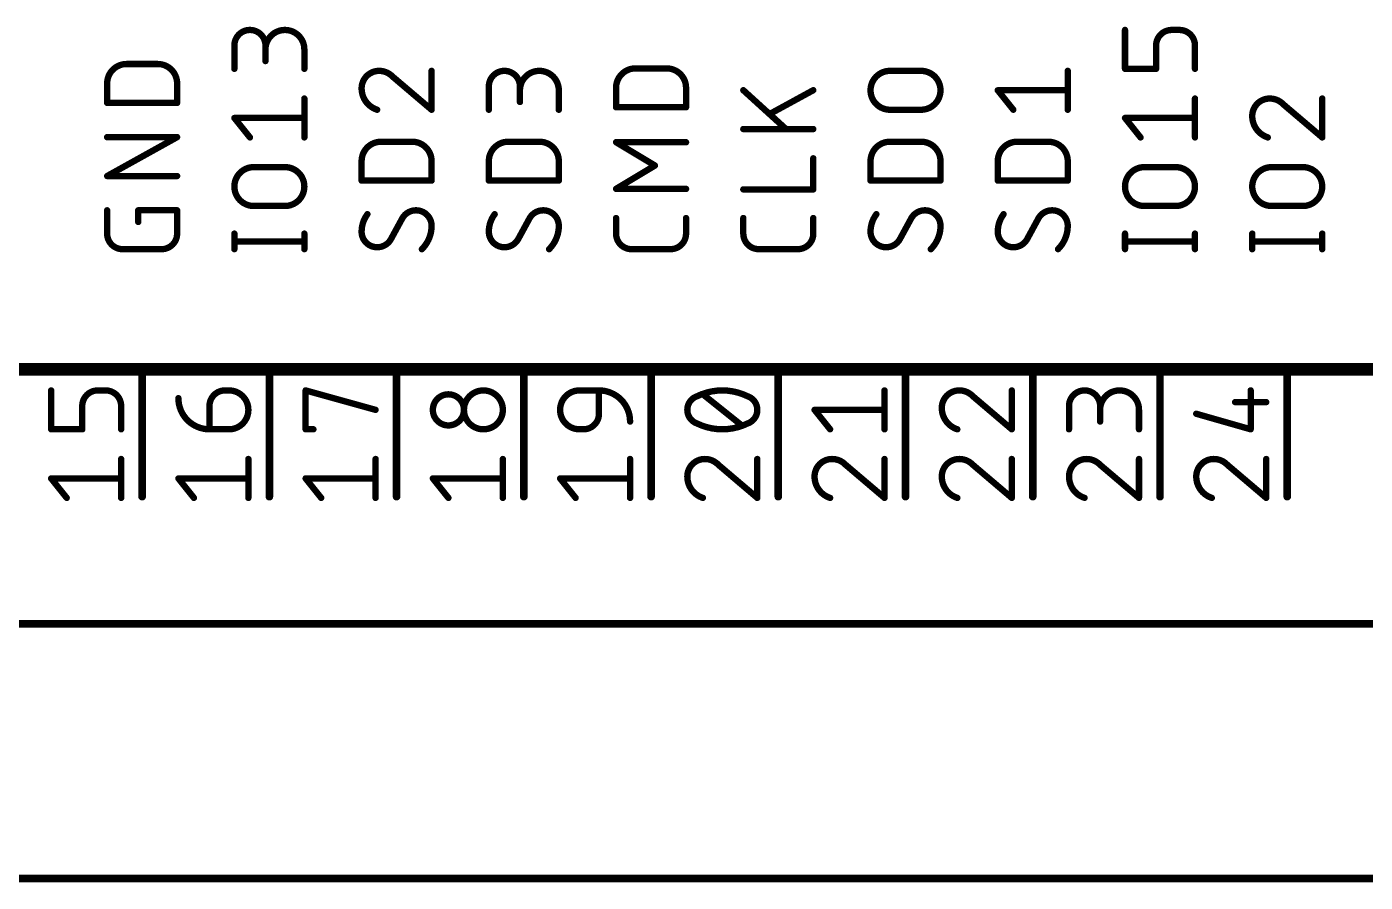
# Model space of a CAD drawing. Extents: x -10 to 250, y 0 to 179.
# Drawn here: x 106.92 to 133.64, y 78.66 to 95.74 of the extents above; entities that cross this region are included whole.
import ezdxf

# ---------------------------------------------------------------- set-up
doc = ezdxf.new("R2010")
doc.units = 0
for name, color, linetype in [('91', 94, 'CONTINUOUS'), ('94', 14, 'CONTINUOUS'), ('95', 250, 'CONTINUOUS')]:
    doc.layers.add(name, color=color, linetype=linetype)

msp = doc.modelspace()

# ---------------------------------------------------------------- linework, layer by layer
at = {"layer": '91', "const_width": 0.1524}
for points in [[(93.98, 83.82), (213.36, 83.82)], [(149.86, 78.74), (81.28, 78.74)]]:
    msp.add_lwpolyline(points, dxfattribs=at)
at = {"layer": '94'}
for points, const_width in [([(142.24, 88.9), (99.06, 88.9)], 0.254), ([(109.22, 86.36), (109.22, 88.9)], 0.1524), ([(111.76, 86.36), (111.76, 88.9)], 0.1524), ([(114.3, 86.36), (114.3, 88.9)], 0.1524), ([(116.84, 86.36), (116.84, 88.9)], 0.1524), ([(119.38, 86.36), (119.38, 88.9)], 0.1524), ([(121.92, 86.36), (121.92, 88.9)], 0.1524), ([(124.46, 86.36), (124.46, 88.9)], 0.1524), ([(127, 86.36), (127, 88.9)], 0.1524), ([(129.54, 86.36), (129.54, 88.9)], 0.1524), ([(132.08, 86.36), (132.08, 88.9)], 0.1524)]:
    msp.add_lwpolyline(points, dxfattribs=dict(at, const_width=const_width))
at = {"layer": '94', "const_width": 0.0762}
for points in [[(109.2581, 88.9, 1), (109.1819, 88.9)], [(111.7981, 88.9, 1), (111.7219, 88.9)], [(114.3381, 88.9, 1), (114.2619, 88.9)], [(116.8781, 88.9, 1), (116.8019, 88.9)], [(119.4181, 88.9, 1), (119.3419, 88.9)], [(121.9581, 88.9, 1), (121.8819, 88.9)], [(124.4981, 88.9, 1), (124.4219, 88.9)], [(127.0381, 88.9, 1), (126.9619, 88.9)], [(129.5781, 88.9, 1), (129.5019, 88.9)], [(132.1181, 88.9, 1), (132.0419, 88.9)], [(109.1819, 86.36, 1), (109.2581, 86.36)], [(111.7219, 86.36, 1), (111.7981, 86.36)], [(114.2619, 86.36, 1), (114.3381, 86.36)], [(116.8019, 86.36, 1), (116.8781, 86.36)], [(119.3419, 86.36, 1), (119.4181, 86.36)], [(121.8819, 86.36, 1), (121.9581, 86.36)], [(124.4219, 86.36, 1), (124.4981, 86.36)], [(126.9619, 86.36, 1), (127.0381, 86.36)], [(129.5019, 86.36, 1), (129.5781, 86.36)], [(132.0419, 86.36, 1), (132.1181, 86.36)]]:
    msp.add_lwpolyline(points, format="xyb", dxfattribs=at)
at = {"layer": '95'}
for points, const_width in [([(111.6824, 95.3659, 1), (111.0615, 95.3659)], 0.127), ([(112.4585, 95.2883, 1), (111.6824, 95.2883)], 0.127), ([(128.8732, 95.6764, 1), (128.8098, 95.6764)], 0.0635), ([(129.7728, 95.6764, 0.4142), (129.4624, 95.3659)], 0.127), ([(129.7728, 95.7081, 1), (129.7728, 95.6446)], 0.0635), ([(129.7728, 95.6446, 1), (129.7728, 95.7081)], 0.0635), ([(130.2385, 95.3659, 0.4142), (129.9281, 95.6764)], 0.127), ([(129.9281, 95.7081, 1), (129.9281, 95.6446)], 0.0635), ([(129.9281, 95.6446, 1), (129.9281, 95.7081)], 0.0635), ([(111.0933, 95.3659, 1), (111.0298, 95.3659)], 0.0635), ([(111.0298, 95.3659, 1), (111.0933, 95.3659)], 0.0635), ([(111.7141, 95.3659, 1), (111.6506, 95.3659)], 0.0635), ([(111.6506, 95.3659, 1), (111.7141, 95.3659)], 0.0635), ([(129.4941, 95.3659, 1), (129.4306, 95.3659)], 0.0635), ([(129.4306, 95.3659, 1), (129.4941, 95.3659)], 0.0635), ([(130.2703, 95.3659, 1), (130.2068, 95.3659)], 0.0635), ([(130.2068, 95.3659, 1), (130.2703, 95.3659)], 0.0635), ([(111.6506, 95.2883, 1), (111.7141, 95.2883)], 0.0635), ([(112.4903, 95.2883, 1), (112.4267, 95.2883)], 0.0635), ([(112.4267, 95.2883, 1), (112.4903, 95.2883)], 0.0635), ([(108.9096, 94.9966, 0.4142), (108.5215, 94.6086)], 0.127), ([(108.9096, 95.0284, 1), (108.9096, 94.9649)], 0.0635), ([(108.9096, 94.9649, 1), (108.9096, 95.0284)], 0.0635), ([(109.5304, 95.0284, 1), (109.5304, 94.9649)], 0.0635), ([(109.9185, 94.6086, 0.4142), (109.5304, 94.9966)], 0.127), ([(109.5304, 94.9649, 1), (109.5304, 95.0284)], 0.0635), ([(111.0298, 94.9003, 1), (111.0933, 94.9003)], 0.0635), ([(111.6506, 95.0555, 1), (111.7141, 95.0555)], 0.0635), ([(112.4267, 94.9003, 1), (112.4903, 94.9003)], 0.0635), ([(113.9507, 94.8597, 0.4142), (113.6015, 94.5105)], 0.127), ([(114.2224, 94.7433, 0.2053), (113.9507, 94.8597)], 0.127), ([(113.9507, 94.8915, 1), (113.9508, 94.828)], 0.0635), ([(113.9507, 94.828, 1), (113.9507, 94.8915)], 0.0635), ([(115.0303, 94.8597, 1), (114.9668, 94.8597)], 0.0635), ([(116.7624, 94.5493, 1), (116.1415, 94.5493)], 0.127), ([(117.5385, 94.4717, 1), (116.7624, 94.4717)], 0.127), ([(119.0696, 94.9094, 0.4142), (118.6815, 94.5213)], 0.127), ([(119.0696, 94.9411, 1), (119.0696, 94.8776)], 0.0635), ([(119.0696, 94.8776, 1), (119.0696, 94.9411)], 0.0635), ([(120.0785, 94.5213, 0.4142), (119.6904, 94.9094)], 0.127), ([(119.6904, 94.9411, 1), (119.6904, 94.8776)], 0.0635), ([(119.6904, 94.8776, 1), (119.6904, 94.9411)], 0.0635), ([(124.1496, 94.8597, 1), (124.1496, 94.0836)], 0.127), ([(124.1496, 94.8915, 1), (124.1496, 94.828)], 0.0635), ([(124.1496, 94.828, 1), (124.1496, 94.8915)], 0.0635), ([(124.7704, 94.0836, 1), (124.7704, 94.8597)], 0.127), ([(124.7704, 94.8915, 1), (124.7704, 94.828)], 0.0635), ([(124.7704, 94.828, 1), (124.7704, 94.8915)], 0.0635), ([(127.7303, 94.8597, 1), (127.6668, 94.8597)], 0.0635), ([(128.8415, 94.932, 1), (128.8415, 94.8685)], 0.0635), ([(128.8098, 94.9003, 1), (128.8732, 94.9003)], 0.0635), ([(129.4306, 94.9003, 1), (129.4941, 94.9003)], 0.0635), ([(129.4624, 94.8685, 1), (129.4624, 94.932)], 0.0635), ([(130.2068, 94.9003, 1), (130.2703, 94.9003)], 0.0635), ([(108.5533, 94.6086, 1), (108.4898, 94.6086)], 0.0635), ([(108.4898, 94.6086, 1), (108.5533, 94.6086)], 0.0635), ([(109.9503, 94.6086, 1), (109.8868, 94.6086)], 0.0635), ([(109.8868, 94.6086, 1), (109.9502, 94.6086)], 0.0635), ([(114.243, 94.7675, 1), (114.2018, 94.7191)], 0.0635), ([(114.1994, 94.7214, 1), (114.2454, 94.7652)], 0.0635), ([(116.1733, 94.5493, 1), (116.1098, 94.5493)], 0.0635), ([(116.7941, 94.5493, 1), (116.7306, 94.5493)], 0.0635), ([(112.4903, 94.3075, 1), (112.4267, 94.3075)], 0.0635), ([(113.5697, 94.5105, 1), (113.6333, 94.5105)], 0.0635), ([(113.6015, 94.5105, 0.3252), (113.9119, 94.0836)], 0.127), ([(113.6332, 94.5105, 1), (113.5698, 94.5105)], 0.0635), ([(116.1098, 94.5493, 1), (116.1733, 94.5493)], 0.0635), ([(116.7306, 94.5493, 1), (116.7941, 94.5493)], 0.0635), ([(116.7306, 94.4717, 1), (116.7941, 94.4717)], 0.0635), ([(117.5703, 94.4717, 1), (117.5067, 94.4717)], 0.0635), ([(117.5067, 94.4717, 1), (117.5703, 94.4717)], 0.0635), ([(118.7133, 94.5213, 1), (118.6497, 94.5213)], 0.0635), ([(118.6497, 94.5213, 1), (118.7133, 94.5213)], 0.0635), ([(120.1103, 94.5213, 1), (120.0468, 94.5213)], 0.0635), ([(120.0468, 94.5213, 1), (120.1102, 94.5213)], 0.0635), ([(121.2429, 94.4971, 1), (121.2001, 94.4501)], 0.0635), ([(122.6337, 94.4457, 1), (122.6033, 94.5015)], 0.0635), ([(126.3263, 94.4915, 1), (126.2767, 94.4519)], 0.0635), ([(126.3015, 94.5034, 1), (126.3015, 94.4399)], 0.0635), ([(127.6985, 94.4399, 1), (127.6985, 94.5034)], 0.0635), ([(130.2703, 94.3075, 1), (130.2068, 94.3075)], 0.0635), ([(131.7308, 94.3075, 0.4142), (131.3815, 93.9583)], 0.127), ([(131.7307, 94.3393, 1), (131.7308, 94.2758)], 0.0635), ([(132.0024, 94.1911, 0.2053), (131.7308, 94.3075)], 0.127), ([(131.7308, 94.2758, 1), (131.7308, 94.3393)], 0.0635), ([(132.8102, 94.3075, 1), (132.7468, 94.3075)], 0.0635), ([(108.5215, 94.2523, 1), (108.5215, 94.1888)], 0.0635), ([(108.4898, 94.2205, 1), (108.5533, 94.2205)], 0.0635), ([(109.8868, 94.2205, 1), (109.9503, 94.2205)], 0.0635), ([(109.9185, 94.1888, 1), (109.9185, 94.2523)], 0.0635), ([(113.9022, 94.0534, 1), (113.9217, 94.1138)], 0.0635), ([(114.9668, 94.0836, 1), (115.0303, 94.0836)], 0.0635), ([(114.9779, 94.0594, 1), (115.0191, 94.1078)], 0.0635), ([(116.1098, 94.0836, 1), (116.1733, 94.0836)], 0.0635), ([(116.7306, 94.2389, 1), (116.7941, 94.2389)], 0.0635), ([(117.5067, 94.0836, 1), (117.5703, 94.0836)], 0.0635), ([(118.6497, 94.1333, 1), (118.7133, 94.1333)], 0.0635), ([(118.6815, 94.165, 1), (118.6815, 94.1015)], 0.0635), ([(120.0468, 94.1333, 1), (120.1103, 94.1333)], 0.0635), ([(120.0785, 94.1015, 1), (120.0785, 94.165)], 0.0635), ([(121.7496, 94.0358, 1), (121.78, 93.98)], 0.0635), ([(124.1496, 94.1154, 1), (124.1496, 94.0519)], 0.0635), ([(124.1496, 94.0519, 1), (124.1496, 94.1154)], 0.0635), ([(124.7704, 94.1154, 1), (124.7704, 94.0519)], 0.0635), ([(124.7704, 94.0519, 1), (124.7704, 94.1154)], 0.0635), ([(126.5872, 94.0638, 1), (126.6367, 94.1035)], 0.0635), ([(127.6668, 94.0836, 1), (127.7303, 94.0836)], 0.0635), ([(132.023, 94.2153, 1), (131.9818, 94.1669)], 0.0635), ([(131.9794, 94.1692, 1), (132.0254, 94.213)], 0.0635), ([(111.0863, 93.9393, 1), (111.0367, 93.8996)], 0.0635), ([(111.0615, 93.9512, 1), (111.0615, 93.8877)], 0.0635), ([(112.4585, 93.8877, 1), (112.4585, 93.9512)], 0.0635), ([(128.8663, 93.9393, 1), (128.8167, 93.8996)], 0.0635), ([(128.8415, 93.9512, 1), (128.8415, 93.8877)], 0.0635), ([(130.2385, 93.8877, 1), (130.2385, 93.9512)], 0.0635), ([(131.3815, 93.9583, 0.3252), (131.6919, 93.5314)], 0.127), ([(131.4132, 93.9583, 1), (131.3498, 93.9583)], 0.0635), ([(131.3498, 93.9583, 1), (131.4133, 93.9583)], 0.0635), ([(108.5215, 93.5683, 1), (108.5215, 93.5048)], 0.0635), ([(109.9339, 93.5088, 1), (109.9031, 93.5643)], 0.0635), ([(109.9185, 93.5048, 1), (109.9185, 93.5683)], 0.0635), ([(111.3472, 93.5116, 1), (111.3967, 93.5512)], 0.0635), ([(112.4267, 93.5314, 1), (112.4903, 93.5314)], 0.0635), ([(121.2215, 93.7292, 1), (121.2215, 93.6657)], 0.0635), ([(122.0539, 93.674, 1), (122.0966, 93.721)], 0.0635), ([(122.6185, 93.6657, 1), (122.6185, 93.7292)], 0.0635), ([(129.1272, 93.5116, 1), (129.1767, 93.5512)], 0.0635), ([(130.2068, 93.5314, 1), (130.2703, 93.5314)], 0.0635), ([(131.6822, 93.5012, 1), (131.7017, 93.5616)], 0.0635), ([(132.7468, 93.5314, 1), (132.8102, 93.5314)], 0.0635), ([(132.7579, 93.5072, 1), (132.7991, 93.5556)], 0.0635), ([(113.9896, 93.4453, 0.4142), (113.6015, 93.0572)], 0.127), ([(113.9896, 93.477, 1), (113.9896, 93.4135)], 0.0635), ([(113.9896, 93.4135, 1), (113.9896, 93.477)], 0.0635), ([(114.9985, 93.0572, 0.4142), (114.6104, 93.4453)], 0.127), ([(114.6104, 93.477, 1), (114.6104, 93.4135)], 0.0635), ([(114.6104, 93.4135, 1), (114.6104, 93.477)], 0.0635), ([(116.5296, 93.4453, 0.4142), (116.1415, 93.0572)], 0.127), ([(116.5296, 93.477, 1), (116.5296, 93.4135)], 0.0635), ([(116.5296, 93.4135, 1), (116.5296, 93.477)], 0.0635), ([(117.5385, 93.0572, 0.4142), (117.1504, 93.4453)], 0.127), ([(117.1504, 93.477, 1), (117.1504, 93.4135)], 0.0635), ([(117.1504, 93.4135, 1), (117.1504, 93.477)], 0.0635), ([(118.6815, 93.4674, 1), (118.6815, 93.4039)], 0.0635), ([(118.6978, 93.4628, 1), (118.6652, 93.4084)], 0.0635), ([(120.0785, 93.4039, 1), (120.0785, 93.4674)], 0.0635), ([(124.1496, 93.4453, 0.4142), (123.7615, 93.0572)], 0.127), ([(124.1496, 93.477, 1), (124.1496, 93.4135)], 0.0635), ([(124.1496, 93.4135, 1), (124.1496, 93.477)], 0.0635), ([(125.1585, 93.0572, 0.4142), (124.7704, 93.4453)], 0.127), ([(124.7704, 93.477, 1), (124.7704, 93.4135)], 0.0635), ([(124.7704, 93.4135, 1), (124.7704, 93.477)], 0.0635), ([(126.6896, 93.4453, 0.4142), (126.3015, 93.0572)], 0.127), ([(126.6896, 93.477, 1), (126.6896, 93.4135)], 0.0635), ([(126.6896, 93.4135, 1), (126.6896, 93.477)], 0.0635), ([(127.6985, 93.0572, 0.4142), (127.3104, 93.4453)], 0.127), ([(127.3104, 93.477, 1), (127.3104, 93.4135)], 0.0635), ([(127.3104, 93.4135, 1), (127.3104, 93.477)], 0.0635), ([(111.4496, 92.9387, 1), (111.4496, 92.1626)], 0.127), ([(111.4496, 92.9704, 1), (111.4496, 92.9069)], 0.0635), ([(111.4496, 92.9069, 1), (111.4496, 92.9704)], 0.0635), ([(112.0704, 92.1625, 1), (112.0704, 92.9387)], 0.127), ([(112.0704, 92.9704, 1), (112.0704, 92.9069)], 0.0635), ([(112.0704, 92.9069, 1), (112.0704, 92.9704)], 0.0635), ([(113.6333, 93.0572, 1), (113.5697, 93.0572)], 0.0635), ([(113.5697, 93.0572, 1), (113.6333, 93.0572)], 0.0635), ([(115.0303, 93.0572, 1), (114.9668, 93.0572)], 0.0635), ([(114.9668, 93.0572, 1), (115.0302, 93.0572)], 0.0635), ([(116.1733, 93.0572, 1), (116.1098, 93.0572)], 0.0635), ([(116.1098, 93.0572, 1), (116.1733, 93.0572)], 0.0635), ([(117.5703, 93.0572, 1), (117.5067, 93.0572)], 0.0635), ([(117.5068, 93.0572, 1), (117.5702, 93.0572)], 0.0635), ([(119.4739, 92.9427, 1), (119.4413, 92.9972)], 0.0635), ([(119.4413, 92.9427, 1), (119.4739, 92.9972)], 0.0635), ([(122.6503, 93.1143, 1), (122.5868, 93.1143)], 0.0635), ([(123.7933, 93.0572, 1), (123.7298, 93.0572)], 0.0635), ([(123.7298, 93.0572, 1), (123.7933, 93.0572)], 0.0635), ([(125.1903, 93.0572, 1), (125.1268, 93.0572)], 0.0635), ([(125.1268, 93.0572, 1), (125.1902, 93.0572)], 0.0635), ([(126.3333, 93.0572, 1), (126.2698, 93.0572)], 0.0635), ([(126.2698, 93.0572, 1), (126.3333, 93.0572)], 0.0635), ([(127.7303, 93.0572, 1), (127.6668, 93.0572)], 0.0635), ([(127.6668, 93.0572, 1), (127.7302, 93.0572)], 0.0635), ([(129.2296, 92.9387, 1), (129.2296, 92.1626)], 0.127), ([(129.2296, 92.9704, 1), (129.2296, 92.9069)], 0.0635), ([(129.2296, 92.9069, 1), (129.2296, 92.9704)], 0.0635), ([(129.8504, 92.1625, 1), (129.8504, 92.9387)], 0.127), ([(129.8504, 92.9704, 1), (129.8504, 92.9069)], 0.0635), ([(129.8504, 92.9069, 1), (129.8504, 92.9704)], 0.0635), ([(131.7696, 92.9387, 1), (131.7696, 92.1626)], 0.127), ([(131.7696, 92.9704, 1), (131.7696, 92.9069)], 0.0635), ([(131.7696, 92.9069, 1), (131.7696, 92.9704)], 0.0635), ([(132.3904, 92.1625, 1), (132.3904, 92.9387)], 0.127), ([(132.3904, 92.9704, 1), (132.3904, 92.9069)], 0.0635), ([(132.3904, 92.9069, 1), (132.3904, 92.9704)], 0.0635), ([(108.5215, 92.7922, 1), (108.5215, 92.7287)], 0.0635), ([(108.5061, 92.7882, 1), (108.5369, 92.7327)], 0.0635), ([(109.9185, 92.7287, 1), (109.9185, 92.7922)], 0.0635), ([(113.6015, 92.7009, 1), (113.6015, 92.6374)], 0.0635), ([(114.9985, 92.6374, 1), (114.9985, 92.7009)], 0.0635), ([(116.1415, 92.7009, 1), (116.1415, 92.6374)], 0.0635), ([(117.5385, 92.6374, 1), (117.5385, 92.7009)], 0.0635), ([(123.7615, 92.7009, 1), (123.7615, 92.6374)], 0.0635), ([(125.1585, 92.6374, 1), (125.1585, 92.7009)], 0.0635), ([(126.3015, 92.7009, 1), (126.3015, 92.6374)], 0.0635), ([(127.6985, 92.6374, 1), (127.6985, 92.7009)], 0.0635), ([(113.5697, 92.6692, 1), (113.6333, 92.6692)], 0.0635), ([(114.9668, 92.6692, 1), (115.0303, 92.6692)], 0.0635), ([(116.1098, 92.6692, 1), (116.1733, 92.6692)], 0.0635), ([(117.5067, 92.6692, 1), (117.5703, 92.6692)], 0.0635), ([(118.6815, 92.536, 1), (118.6815, 92.4725)], 0.0635), ([(118.6652, 92.5315, 1), (118.6978, 92.4771)], 0.0635), ([(120.0785, 92.4725, 1), (120.0785, 92.536)], 0.0635), ([(121.2215, 92.5251, 1), (121.2215, 92.4616)], 0.0635), ([(122.5868, 92.4934, 1), (122.6503, 92.4934)], 0.0635), ([(122.6185, 92.4616, 1), (122.6185, 92.5251)], 0.0635), ([(123.7298, 92.6692, 1), (123.7933, 92.6692)], 0.0635), ([(125.1268, 92.6692, 1), (125.1903, 92.6692)], 0.0635), ([(126.2698, 92.6692, 1), (126.3333, 92.6692)], 0.0635), ([(127.6668, 92.6692, 1), (127.7303, 92.6692)], 0.0635), ([(111.4496, 92.1943, 1), (111.4496, 92.1308)], 0.0635), ([(111.4496, 92.1308, 1), (111.4496, 92.1943)], 0.0635), ([(112.0704, 92.1943, 1), (112.0704, 92.1308)], 0.0635), ([(112.0704, 92.1308, 1), (112.0704, 92.1943)], 0.0635), ([(129.2296, 92.1943, 1), (129.2296, 92.1308)], 0.0635), ([(129.2296, 92.1308, 1), (129.2296, 92.1943)], 0.0635), ([(129.8504, 92.1943, 1), (129.8504, 92.1308)], 0.0635), ([(129.8504, 92.1308, 1), (129.8504, 92.1943)], 0.0635), ([(131.7696, 92.1943, 1), (131.7696, 92.1308)], 0.0635), ([(131.7696, 92.1308, 1), (131.7696, 92.1943)], 0.0635), ([(132.3904, 92.1943, 1), (132.3904, 92.1308)], 0.0635), ([(132.3904, 92.1308, 1), (132.3904, 92.1943)], 0.0635), ([(108.5533, 92.0764, 1), (108.4898, 92.0764)], 0.0635), ([(109.1741, 92.0764, 1), (109.1106, 92.0764)], 0.0635), ([(109.1424, 92.1082, 1), (109.1424, 92.0447)], 0.0635), ([(109.9503, 92.0764, 1), (109.8868, 92.0764)], 0.0635), ([(109.9185, 92.0447, 1), (109.9185, 92.1082)], 0.0635), ([(113.7179, 91.9988, 0.1623), (113.6015, 91.6496)], 0.127), ([(113.7433, 91.9797, 1), (113.6925, 92.0179)], 0.0635), ([(114.6881, 92.0764, 0.2656), (114.4164, 91.9212)], 0.127), ([(114.3891, 91.9373, 1), (114.4438, 91.9051)], 0.0635), ([(114.4443, 91.906, 1), (114.3885, 91.9364)], 0.0635), ([(114.9985, 91.766, 0.4142), (114.6881, 92.0764)], 0.127), ([(114.6881, 92.1082, 1), (114.6881, 92.0447)], 0.0635), ([(114.6881, 92.0447, 1), (114.6881, 92.1082)], 0.0635), ([(116.2579, 91.9988, 0.1623), (116.1415, 91.6496)], 0.127), ([(116.2833, 91.9797, 1), (116.2325, 92.0179)], 0.0635), ([(117.2281, 92.0764, 0.2656), (116.9564, 91.9212)], 0.127), ([(116.9291, 91.9373, 1), (116.9838, 91.9051)], 0.0635), ([(116.9843, 91.906, 1), (116.9285, 91.9364)], 0.0635), ([(117.5385, 91.766, 0.4142), (117.2281, 92.0764)], 0.127), ([(117.2281, 92.1082, 1), (117.2281, 92.0447)], 0.0635), ([(117.2281, 92.0447, 1), (117.2281, 92.1082)], 0.0635), ([(118.7133, 91.9212, 1), (118.6497, 91.9212)], 0.0635), ([(120.1103, 91.9212, 1), (120.0468, 91.9212)], 0.0635), ([(121.2533, 91.9212, 1), (121.1898, 91.9212)], 0.0635), ([(122.6503, 91.9212, 1), (122.5868, 91.9212)], 0.0635), ([(123.8779, 91.9988, 0.1623), (123.7615, 91.6496)], 0.127), ([(123.9033, 91.9797, 1), (123.8525, 92.0179)], 0.0635), ([(124.8481, 92.0764, 0.2656), (124.5764, 91.9212)], 0.127), ([(124.5491, 91.9373, 1), (124.6038, 91.9051)], 0.0635), ([(124.6043, 91.906, 1), (124.5485, 91.9364)], 0.0635), ([(125.1585, 91.766, 0.4142), (124.8481, 92.0764)], 0.127), ([(124.8481, 92.1082, 1), (124.8481, 92.0447)], 0.0635), ([(124.8481, 92.0447, 1), (124.8481, 92.1082)], 0.0635), ([(126.4179, 91.9988, 0.1623), (126.3015, 91.6496)], 0.127), ([(126.4433, 91.9797, 1), (126.3925, 92.0179)], 0.0635), ([(127.3881, 92.0764, 0.2656), (127.1164, 91.9212)], 0.127), ([(127.0891, 91.9373, 1), (127.1438, 91.9051)], 0.0635), ([(127.1443, 91.906, 1), (127.0885, 91.9364)], 0.0635), ([(127.6985, 91.766, 0.4142), (127.3881, 92.0764)], 0.127), ([(127.3881, 92.1082, 1), (127.3881, 92.0447)], 0.0635), ([(127.3881, 92.0447, 1), (127.3881, 92.1082)], 0.0635), ([(108.5532, 91.6107, 1), (108.4897, 91.6107)], 0.0635), ([(108.5215, 91.6107, 0.4142), (108.8319, 91.3003)], 0.127), ([(109.1106, 91.8436, 1), (109.1741, 91.8436)], 0.0635), ([(109.6081, 91.3003, 0.4142), (109.9185, 91.6107)], 0.127), ([(109.9503, 91.6107, 1), (109.8868, 91.6107)], 0.0635), ([(111.0933, 91.6107, 1), (111.0298, 91.6107)], 0.0635), ([(112.4903, 91.6107, 1), (112.4267, 91.6107)], 0.0635), ([(113.6333, 91.6496, 1), (113.5697, 91.6496)], 0.0635), ([(113.5697, 91.6495, 1), (113.6333, 91.6496)], 0.0635), ([(113.6015, 91.6496, 0.4142), (113.9119, 91.3391)], 0.127), ([(114.8045, 91.3003, 0.2), (114.9985, 91.766)], 0.127), ([(115.0302, 91.766, 1), (114.9668, 91.766)], 0.0635), ([(114.9668, 91.766, 1), (115.0303, 91.766)], 0.0635), ([(116.1415, 91.6496, 0.4142), (116.4519, 91.3391)], 0.127), ([(116.1733, 91.6496, 1), (116.1098, 91.6496)], 0.0635), ([(116.1098, 91.6495, 1), (116.1733, 91.6496)], 0.0635), ([(117.3445, 91.3003, 0.2), (117.5385, 91.766)], 0.127), ([(117.5067, 91.766, 1), (117.5703, 91.766)], 0.0635), ([(117.5702, 91.766, 1), (117.5068, 91.766)], 0.0635), ([(118.7132, 91.6107, 1), (118.6497, 91.6107)], 0.0635), ([(118.6815, 91.6107, 0.4142), (118.9919, 91.3003)], 0.127), ([(119.7681, 91.3003, 0.4142), (120.0785, 91.6107)], 0.127), ([(120.1103, 91.6107, 1), (120.0468, 91.6107)], 0.0635), ([(121.2532, 91.6107, 1), (121.1897, 91.6107)], 0.0635), ([(121.2215, 91.6107, 0.4142), (121.5319, 91.3003)], 0.127), ([(122.3081, 91.3003, 0.4142), (122.6185, 91.6107)], 0.127), ([(122.6503, 91.6107, 1), (122.5868, 91.6107)], 0.0635), ([(123.7615, 91.6496, 0.4142), (124.0719, 91.3391)], 0.127), ([(123.7933, 91.6496, 1), (123.7298, 91.6496)], 0.0635), ([(123.7298, 91.6495, 1), (123.7933, 91.6496)], 0.0635), ([(124.9645, 91.3003, 0.2), (125.1585, 91.766)], 0.127), ([(125.1902, 91.766, 1), (125.1268, 91.766)], 0.0635), ([(125.1268, 91.766, 1), (125.1903, 91.766)], 0.0635), ([(126.3015, 91.6496, 0.4142), (126.6119, 91.3391)], 0.127), ([(126.3333, 91.6496, 1), (126.2698, 91.6496)], 0.0635), ([(126.2698, 91.6495, 1), (126.3333, 91.6496)], 0.0635), ([(127.5045, 91.3003, 0.2), (127.6985, 91.766)], 0.127), ([(127.7302, 91.766, 1), (127.6668, 91.766)], 0.0635), ([(127.6668, 91.766, 1), (127.7303, 91.766)], 0.0635), ([(128.8732, 91.6107, 1), (128.8098, 91.6107)], 0.0635), ([(130.2703, 91.6107, 1), (130.2068, 91.6107)], 0.0635), ([(131.4133, 91.6107, 1), (131.3498, 91.6107)], 0.0635), ([(132.8102, 91.6107, 1), (132.7468, 91.6107)], 0.0635), ([(108.4898, 91.6107, 1), (108.5533, 91.6107)], 0.0635), ([(109.8868, 91.6107, 1), (109.9503, 91.6107)], 0.0635), ([(111.0615, 91.4873, 1), (111.0615, 91.4238)], 0.0635), ([(112.4585, 91.4238, 1), (112.4585, 91.4873)], 0.0635), ([(113.9119, 91.3391, 0.2656), (114.1836, 91.4943)], 0.127), ([(113.9119, 91.3709, 1), (113.9119, 91.3074)], 0.0635), ([(113.9119, 91.3074, 1), (113.9119, 91.3709)], 0.0635), ([(114.1557, 91.5095, 1), (114.2115, 91.4791)], 0.0635), ([(114.2109, 91.4782, 1), (114.1562, 91.5104)], 0.0635), ([(116.4519, 91.3391, 0.2656), (116.7236, 91.4943)], 0.127), ([(116.4519, 91.3709, 1), (116.4519, 91.3074)], 0.0635), ([(116.4519, 91.3074, 1), (116.4519, 91.3709)], 0.0635), ([(116.6957, 91.5095, 1), (116.7515, 91.4791)], 0.0635), ([(116.7509, 91.4782, 1), (116.6962, 91.5104)], 0.0635), ([(118.6497, 91.6107, 1), (118.7133, 91.6107)], 0.0635), ([(120.0468, 91.6107, 1), (120.1103, 91.6107)], 0.0635), ([(121.1898, 91.6107, 1), (121.2533, 91.6107)], 0.0635), ([(122.5868, 91.6107, 1), (122.6503, 91.6107)], 0.0635), ([(124.0719, 91.3391, 0.2656), (124.3436, 91.4943)], 0.127), ([(124.0719, 91.3709, 1), (124.0719, 91.3074)], 0.0635), ([(124.0719, 91.3074, 1), (124.0719, 91.3709)], 0.0635), ([(124.3157, 91.5095, 1), (124.3715, 91.4791)], 0.0635), ([(124.3709, 91.4782, 1), (124.3162, 91.5104)], 0.0635), ([(126.6119, 91.3391, 0.2656), (126.8836, 91.4943)], 0.127), ([(126.6119, 91.3709, 1), (126.6119, 91.3074)], 0.0635), ([(126.6119, 91.3074, 1), (126.6119, 91.3709)], 0.0635), ([(126.8557, 91.5095, 1), (126.9115, 91.4791)], 0.0635), ([(126.9109, 91.4782, 1), (126.8562, 91.5104)], 0.0635), ([(128.8415, 91.4873, 1), (128.8415, 91.4238)], 0.0635), ([(130.2385, 91.4238, 1), (130.2385, 91.4873)], 0.0635), ([(131.3815, 91.4873, 1), (131.3815, 91.4238)], 0.0635), ([(132.7785, 91.4238, 1), (132.7785, 91.4873)], 0.0635), ([(108.8319, 91.3321, 1), (108.8319, 91.2686)], 0.0635), ([(108.8319, 91.2686, 1), (108.8319, 91.3321)], 0.0635), ([(109.6081, 91.3321, 1), (109.6081, 91.2686)], 0.0635), ([(109.6081, 91.2686, 1), (109.6081, 91.3321)], 0.0635), ([(111.0298, 91.3003, 1), (111.0933, 91.3003)], 0.0635), ([(112.4267, 91.3003, 1), (112.4903, 91.3003)], 0.0635), ([(114.7821, 91.3228, 1), (114.8268, 91.2778)], 0.0635), ([(117.3221, 91.3228, 1), (117.3668, 91.2778)], 0.0635), ([(118.9919, 91.3321, 1), (118.9919, 91.2686)], 0.0635), ([(118.9919, 91.2686, 1), (118.9919, 91.3321)], 0.0635), ([(119.7681, 91.3321, 1), (119.7681, 91.2686)], 0.0635), ([(119.7681, 91.2686, 1), (119.7681, 91.3321)], 0.0635), ([(121.5319, 91.3321, 1), (121.5319, 91.2686)], 0.0635), ([(121.5319, 91.2686, 1), (121.5319, 91.3321)], 0.0635), ([(122.3081, 91.3321, 1), (122.3081, 91.2686)], 0.0635), ([(122.3081, 91.2686, 1), (122.3081, 91.3321)], 0.0635), ([(124.9421, 91.3228, 1), (124.9868, 91.2778)], 0.0635), ([(127.4821, 91.3228, 1), (127.5268, 91.2778)], 0.0635), ([(128.8098, 91.3003, 1), (128.8732, 91.3003)], 0.0635), ([(130.2068, 91.3003, 1), (130.2703, 91.3003)], 0.0635), ([(131.3498, 91.3003, 1), (131.4133, 91.3003)], 0.0635), ([(132.7468, 91.3003, 1), (132.8102, 91.3003)], 0.0635), ([(107.4357, 88.4809, 1), (107.3722, 88.4809)], 0.0635), ([(108.3352, 88.4809, 0.4142), (108.0248, 88.1705)], 0.127), ([(108.3352, 88.5127, 1), (108.3352, 88.4492)], 0.0635), ([(108.3352, 88.4492, 1), (108.3352, 88.5127)], 0.0635), ([(108.8009, 88.1705, 0.4142), (108.4905, 88.4809)], 0.127), ([(108.4905, 88.5127, 1), (108.4905, 88.4492)], 0.0635), ([(108.4905, 88.4492, 1), (108.4905, 88.5127)], 0.0635), ([(110.8752, 88.4809, 0.4142), (110.5648, 88.1705)], 0.127), ([(110.8752, 88.5127, 1), (110.8752, 88.4492)], 0.0635), ([(110.8752, 88.4492, 1), (110.8752, 88.5127)], 0.0635), ([(110.9528, 87.7048, 1), (110.9528, 88.4809)], 0.127), ([(110.9528, 88.5127, 1), (110.9528, 88.4492)], 0.0635), ([(110.9528, 88.4492, 1), (110.9528, 88.5127)], 0.0635), ([(112.4924, 88.5115, 1), (112.4754, 88.4503)], 0.0635), ([(112.5157, 88.4809, 1), (112.4522, 88.4809)], 0.0635), ([(115.3343, 88.4033, 1), (115.3343, 87.7824)], 0.127), ([(115.3343, 87.7824, 1), (115.3343, 88.4033)], 0.127), ([(115.3343, 88.435, 1), (115.3343, 88.3715)], 0.0635), ([(115.3343, 88.3715, 1), (115.3343, 88.435)], 0.0635), ([(116.0328, 88.4809, 1), (116.0328, 87.7048)], 0.127), ([(116.0328, 87.7048, 1), (116.0328, 88.4809)], 0.127), ([(116.0328, 88.5127, 1), (116.0328, 88.4492)], 0.0635), ([(116.0328, 88.4491, 1), (116.0328, 88.5126)], 0.0635), ([(117.952, 88.4809, 1), (117.952, 87.7048)], 0.127), ([(117.952, 88.5127, 1), (117.952, 88.4492)], 0.0635), ([(117.952, 88.4491, 1), (117.952, 88.5126)], 0.0635), ([(118.9609, 87.86, 0.4142), (118.34, 88.4809)], 0.127), ([(118.34, 88.5127, 1), (118.34, 88.4492)], 0.0635), ([(118.3718, 88.4809, 1), (118.3083, 88.4809)], 0.0635), ([(118.34, 88.4492, 1), (118.34, 88.5127)], 0.0635), ([(120.8024, 88.4809, 0.1139), (120.2979, 88.3645)], 0.127), ([(120.4342, 88.4281, 1), (120.3945, 88.3785)], 0.0635), ([(121.3069, 88.3645, 0.1139), (120.8024, 88.4809)], 0.127), ([(120.8024, 88.5127, 1), (120.8024, 88.4492)], 0.0635), ([(120.8024, 88.4492, 1), (120.8024, 88.5126)], 0.0635), ([(124.0727, 88.4809, 1), (124.0092, 88.4809)], 0.0635), ([(125.5332, 88.4809, 0.4142), (125.1839, 88.1317)], 0.127), ([(125.8048, 88.3645, 0.2053), (125.5332, 88.4809)], 0.127), ([(125.5331, 88.5126, 1), (125.5332, 88.4492)], 0.0635), ([(125.5332, 88.4492, 1), (125.5332, 88.5127)], 0.0635), ([(126.6127, 88.4809, 1), (126.5491, 88.4809)], 0.0635), ([(128.3448, 88.1705, 1), (127.7239, 88.1705)], 0.127), ([(129.1209, 88.0928, 1), (128.3448, 88.0928)], 0.127), ([(131.3822, 88.4809, 1), (131.3187, 88.4809)], 0.0635), ([(108.0565, 88.1705, 1), (107.993, 88.1705)], 0.0635), ([(107.993, 88.1705, 1), (108.0565, 88.1705)], 0.0635), ([(108.8327, 88.1705, 1), (108.7691, 88.1705)], 0.0635), ([(108.7691, 88.1705, 1), (108.8327, 88.1705)], 0.0635), ([(109.9756, 88.3257, 1), (109.9121, 88.3257)], 0.0635), ([(109.9439, 88.3257, 0.4142), (110.5648, 87.7048)], 0.127), ([(110.5965, 88.1705, 1), (110.533, 88.1705)], 0.0635), ([(110.533, 88.1705, 1), (110.5965, 88.1705)], 0.0635), ([(120.2979, 88.3645, 0.3205), (120.1039, 88.0928)], 0.127), ([(120.284, 88.393, 1), (120.3118, 88.3359)], 0.0635), ([(120.3082, 88.3344, 1), (120.2876, 88.3945)], 0.0635), ([(121.5009, 88.0928, 0.3205), (121.3069, 88.3645)], 0.127), ([(121.3172, 88.3945, 1), (121.2966, 88.3345)], 0.0635), ([(121.293, 88.3359, 1), (121.3208, 88.393)], 0.0635), ([(125.1839, 88.1317, 0.3252), (125.4943, 87.7048)], 0.127), ([(125.2156, 88.1317, 1), (125.1522, 88.1316)], 0.0635), ([(125.8254, 88.3887, 1), (125.7842, 88.3403)], 0.0635), ([(125.7818, 88.3426, 1), (125.8278, 88.3864)], 0.0635), ([(127.7557, 88.1705, 1), (127.6921, 88.1705)], 0.0635), ([(127.6921, 88.1705, 1), (127.7557, 88.1705)], 0.0635), ([(128.3765, 88.1705, 1), (128.313, 88.1705)], 0.0635), ([(128.313, 88.1705, 1), (128.3765, 88.1705)], 0.0635), ([(131.04, 88.2798, 1), (131.04, 88.2163)], 0.0635), ([(131.6609, 88.2163, 1), (131.6609, 88.2798)], 0.0635), ([(113.8724, 88.0623, 1), (113.8894, 88.1234)], 0.0635), ([(118.0296, 87.7048, 0.4142), (118.34, 88.0152)], 0.127), ([(118.3718, 88.0152, 1), (118.3083, 88.0152)], 0.0635), ([(118.3083, 88.0152, 1), (118.3718, 88.0152)], 0.0635), ([(120.1039, 88.0928, 0.3205), (120.2979, 87.8212)], 0.127), ([(120.1356, 88.0928, 1), (120.0722, 88.0928)], 0.0635), ([(120.0722, 88.0928, 1), (120.1356, 88.0928)], 0.0635), ([(121.3069, 87.8212, 0.3205), (121.5009, 88.0928)], 0.127), ([(121.5326, 88.0928, 1), (121.4692, 88.0928)], 0.0635), ([(121.4692, 88.0928, 1), (121.5326, 88.0928)], 0.0635), ([(122.6687, 88.1127, 1), (122.6191, 88.073)], 0.0635), ([(122.6439, 88.1246, 1), (122.6439, 88.0611)], 0.0635), ([(124.0409, 88.0611, 1), (124.0409, 88.1246)], 0.0635), ([(125.1522, 88.1317, 1), (125.2157, 88.1317)], 0.0635), ([(128.313, 88.0928, 1), (128.3765, 88.0928)], 0.0635), ([(129.1526, 88.0928, 1), (129.0892, 88.0928)], 0.0635), ([(129.0892, 88.0928, 1), (129.1526, 88.0928)], 0.0635), ([(130.2726, 88.0458, 1), (130.2552, 87.9847)], 0.0635), ([(107.4039, 87.7365, 1), (107.4039, 87.673)], 0.0635), ([(107.3722, 87.7048, 1), (107.4357, 87.7048)], 0.0635), ([(107.993, 87.7048, 1), (108.0565, 87.7048)], 0.0635), ([(108.0248, 87.673, 1), (108.0248, 87.7365)], 0.0635), ([(108.7691, 87.7048, 1), (108.8327, 87.7048)], 0.0635), ([(110.533, 87.7048, 1), (110.5965, 87.7048)], 0.0635), ([(110.5648, 87.7365, 1), (110.5648, 87.673)], 0.0635), ([(110.5648, 87.673, 1), (110.5648, 87.7365)], 0.0635), ([(110.9528, 87.7365, 1), (110.9528, 87.673)], 0.0635), ([(110.9528, 87.673, 1), (110.9528, 87.7365)], 0.0635), ([(112.4839, 87.7365, 1), (112.4839, 87.673)], 0.0635), ([(112.4522, 87.7048, 1), (112.5157, 87.7048)], 0.0635), ([(112.6391, 87.673, 1), (112.6391, 87.7365)], 0.0635), ([(115.3343, 87.8141, 1), (115.3343, 87.7506)], 0.0635), ([(115.3343, 87.7507, 1), (115.3343, 87.8142)], 0.0635), ([(116.0328, 87.7365, 1), (116.0328, 87.673)], 0.0635), ([(116.0328, 87.673, 1), (116.0328, 87.7365)], 0.0635), ([(117.952, 87.7365, 1), (117.952, 87.673)], 0.0635), ([(117.952, 87.673, 1), (117.952, 87.7365)], 0.0635), ([(118.0296, 87.7365, 1), (118.0296, 87.673)], 0.0635), ([(118.0296, 87.673, 1), (118.0296, 87.7365)], 0.0635), ([(118.9292, 87.86, 1), (118.9927, 87.86)], 0.0635), ([(120.2979, 87.8212, 0.1139), (120.8024, 87.7048)], 0.127), ([(120.3118, 87.8497, 1), (120.284, 87.7927)], 0.0635), ([(120.2876, 87.7912, 1), (120.3082, 87.8512)], 0.0635), ([(120.8024, 87.7048, 0.1139), (121.3069, 87.8212)], 0.127), ([(120.8024, 87.7365, 1), (120.8024, 87.673)], 0.0635), ([(120.8024, 87.673, 1), (120.8024, 87.7365)], 0.0635), ([(121.1706, 87.7576, 1), (121.2103, 87.8072)], 0.0635), ([(121.2966, 87.8512, 1), (121.3172, 87.7912)], 0.0635), ([(121.3208, 87.7927, 1), (121.293, 87.8497)], 0.0635), ([(122.9296, 87.685, 1), (122.9791, 87.7246)], 0.0635), ([(124.0092, 87.7048, 1), (124.0727, 87.7048)], 0.0635), ([(125.4846, 87.6746, 1), (125.5041, 87.735)], 0.0635), ([(126.5491, 87.7048, 1), (126.6127, 87.7048)], 0.0635), ([(126.5603, 87.6806, 1), (126.6015, 87.729)], 0.0635), ([(127.6921, 87.7048, 1), (127.7557, 87.7048)], 0.0635), ([(128.313, 87.86, 1), (128.3765, 87.86)], 0.0635), ([(129.0892, 87.7048, 1), (129.1526, 87.7048)], 0.0635), ([(131.3187, 87.7048, 1), (131.3822, 87.7048)], 0.0635), ([(131.3417, 87.6743, 1), (131.3592, 87.7353)], 0.0635), ([(108.8327, 87.112, 1), (108.7691, 87.112)], 0.0635), ([(111.3727, 87.112, 1), (111.3092, 87.112)], 0.0635), ([(113.9127, 87.112, 1), (113.8492, 87.112)], 0.0635), ([(116.4527, 87.112, 1), (116.3892, 87.112)], 0.0635), ([(118.9927, 87.112, 1), (118.9292, 87.112)], 0.0635), ([(120.4532, 87.112, 0.4142), (120.1039, 86.7628)], 0.127), ([(120.4531, 87.1438, 1), (120.4532, 87.0803)], 0.0635), ([(120.7248, 86.9956, 0.2053), (120.4532, 87.112)], 0.127), ([(120.4532, 87.0803, 1), (120.4532, 87.1438)], 0.0635), ([(121.5327, 87.112, 1), (121.4691, 87.112)], 0.0635), ([(122.9931, 87.112, 0.4142), (122.6439, 86.7628)], 0.127), ([(122.9931, 87.1438, 1), (122.9932, 87.0803)], 0.0635), ([(123.2648, 86.9956, 0.2053), (122.9931, 87.112)], 0.127), ([(122.9931, 87.0803, 1), (122.9931, 87.1438)], 0.0635), ([(124.0727, 87.112, 1), (124.0092, 87.112)], 0.0635), ([(125.5332, 87.112, 0.4142), (125.1839, 86.7628)], 0.127), ([(125.5331, 87.1438, 1), (125.5332, 87.0803)], 0.0635), ([(125.8048, 86.9956, 0.2053), (125.5332, 87.112)], 0.127), ([(125.5332, 87.0803, 1), (125.5332, 87.1438)], 0.0635), ([(126.6127, 87.112, 1), (126.5491, 87.112)], 0.0635), ([(128.0731, 87.112, 0.4142), (127.7239, 86.7628)], 0.127), ([(128.0731, 87.1438, 1), (128.0732, 87.0803)], 0.0635), ([(128.3448, 86.9956, 0.2053), (128.0731, 87.112)], 0.127), ([(128.0731, 87.0803, 1), (128.0731, 87.1438)], 0.0635), ([(129.1526, 87.112, 1), (129.0892, 87.112)], 0.0635), ([(130.6132, 87.112, 0.4142), (130.2639, 86.7628)], 0.127), ([(130.6131, 87.1438, 1), (130.6132, 87.0803)], 0.0635), ([(130.8848, 86.9956, 0.2053), (130.6132, 87.112)], 0.127), ([(130.6132, 87.0803, 1), (130.6132, 87.1438)], 0.0635), ([(131.6926, 87.112, 1), (131.6292, 87.112)], 0.0635), ([(120.7454, 87.0198, 1), (120.7042, 86.9714)], 0.0635), ([(120.7018, 86.9737, 1), (120.7478, 87.0175)], 0.0635), ([(123.2854, 87.0198, 1), (123.2442, 86.9714)], 0.0635), ([(123.2418, 86.9737, 1), (123.2878, 87.0175)], 0.0635), ([(125.8254, 87.0198, 1), (125.7842, 86.9714)], 0.0635), ([(125.7818, 86.9737, 1), (125.8278, 87.0175)], 0.0635), ([(128.3654, 87.0198, 1), (128.3242, 86.9714)], 0.0635), ([(128.3218, 86.9737, 1), (128.3678, 87.0175)], 0.0635), ([(130.9054, 87.0198, 1), (130.8642, 86.9714)], 0.0635), ([(130.8618, 86.9737, 1), (130.9078, 87.0175)], 0.0635), ([(107.4287, 86.7438, 1), (107.3791, 86.7042)], 0.0635), ([(107.4039, 86.7557, 1), (107.4039, 86.6922)], 0.0635), ([(108.8009, 86.6922, 1), (108.8009, 86.7557)], 0.0635), ([(109.9687, 86.7438, 1), (109.9191, 86.7042)], 0.0635), ([(109.9439, 86.7557, 1), (109.9439, 86.6922)], 0.0635), ([(111.3409, 86.6922, 1), (111.3409, 86.7557)], 0.0635), ([(112.5087, 86.7438, 1), (112.4591, 86.7042)], 0.0635), ([(112.4839, 86.7557, 1), (112.4839, 86.6922)], 0.0635), ([(113.8809, 86.6922, 1), (113.8809, 86.7557)], 0.0635), ([(115.0487, 86.7438, 1), (114.9991, 86.7042)], 0.0635), ([(115.0239, 86.7557, 1), (115.0239, 86.6922)], 0.0635), ([(116.4209, 86.6922, 1), (116.4209, 86.7557)], 0.0635), ([(117.5887, 86.7438, 1), (117.5391, 86.7042)], 0.0635), ([(117.5639, 86.7557, 1), (117.5639, 86.6922)], 0.0635), ([(118.9609, 86.6922, 1), (118.9609, 86.7557)], 0.0635), ([(120.1039, 86.7628, 0.3252), (120.4143, 86.3359)], 0.127), ([(120.1356, 86.7628, 1), (120.0722, 86.7628)], 0.0635), ([(120.0722, 86.7628, 1), (120.1357, 86.7628)], 0.0635), ([(122.6121, 86.7628, 1), (122.6757, 86.7628)], 0.0635), ([(122.6439, 86.7628, 0.3252), (122.9543, 86.3359)], 0.127), ([(122.6756, 86.7628, 1), (122.6122, 86.7628)], 0.0635), ([(125.1839, 86.7628, 0.3252), (125.4943, 86.3359)], 0.127), ([(125.2156, 86.7628, 1), (125.1522, 86.7628)], 0.0635), ([(125.1522, 86.7628, 1), (125.2157, 86.7628)], 0.0635), ([(127.6921, 86.7628, 1), (127.7557, 86.7628)], 0.0635), ([(127.7239, 86.7628, 0.3252), (128.0343, 86.3359)], 0.127), ([(127.7556, 86.7628, 1), (127.6922, 86.7628)], 0.0635), ([(130.2639, 86.7628, 0.3252), (130.5743, 86.3359)], 0.127), ([(130.2956, 86.7628, 1), (130.2322, 86.7628)], 0.0635), ([(130.2322, 86.7628, 1), (130.2956, 86.7628)], 0.0635), ([(107.6896, 86.3161, 1), (107.7391, 86.3558)], 0.0635), ([(108.7691, 86.3359, 1), (108.8327, 86.3359)], 0.0635), ([(110.2296, 86.3161, 1), (110.2791, 86.3558)], 0.0635), ([(111.3092, 86.3359, 1), (111.3727, 86.3359)], 0.0635), ([(112.7696, 86.3161, 1), (112.8191, 86.3558)], 0.0635), ([(113.8492, 86.3359, 1), (113.9127, 86.3359)], 0.0635), ([(115.3096, 86.3161, 1), (115.3591, 86.3558)], 0.0635), ([(116.3892, 86.3359, 1), (116.4527, 86.3359)], 0.0635), ([(117.8496, 86.3161, 1), (117.8991, 86.3558)], 0.0635), ([(118.9292, 86.3359, 1), (118.9927, 86.3359)], 0.0635), ([(120.4046, 86.3057, 1), (120.4241, 86.3661)], 0.0635), ([(121.4691, 86.3359, 1), (121.5327, 86.3359)], 0.0635), ([(121.4803, 86.3117, 1), (121.5215, 86.3601)], 0.0635), ([(122.9446, 86.3057, 1), (122.9641, 86.3661)], 0.0635), ([(124.0092, 86.3359, 1), (124.0727, 86.3359)], 0.0635), ([(124.0203, 86.3117, 1), (124.0615, 86.3601)], 0.0635), ([(125.4846, 86.3057, 1), (125.5041, 86.3661)], 0.0635), ([(126.5491, 86.3359, 1), (126.6127, 86.3359)], 0.0635), ([(126.5603, 86.3117, 1), (126.6015, 86.3601)], 0.0635), ([(128.0246, 86.3057, 1), (128.0441, 86.3661)], 0.0635), ([(129.0892, 86.3359, 1), (129.1526, 86.3359)], 0.0635), ([(129.1003, 86.3117, 1), (129.1415, 86.3601)], 0.0635), ([(130.5646, 86.3057, 1), (130.5841, 86.3661)], 0.0635), ([(131.6292, 86.3359, 1), (131.6926, 86.3359)], 0.0635), ([(131.6403, 86.3117, 1), (131.6815, 86.3601)], 0.0635)]:
    msp.add_lwpolyline(points, format="xyb", dxfattribs=dict(at, const_width=const_width))
at = {"layer": '95', "const_width": 0.127}
for points in [[(128.8415, 94.9003), (128.8415, 95.6764)], [(129.9281, 95.6764), (129.7728, 95.6764)], [(111.0615, 94.9003), (111.0615, 95.3659)], [(111.6824, 95.3659), (111.6824, 95.0555)], [(129.4624, 95.3659), (129.4624, 94.9003)], [(130.2385, 94.9003), (130.2385, 95.3659)], [(112.4585, 94.9003), (112.4585, 95.2883)], [(108.9096, 94.9966), (109.5304, 94.9966)], [(114.9985, 94.0836), (114.9985, 94.8597)], [(119.0696, 94.9094), (119.6904, 94.9094)], [(124.1496, 94.8597), (124.7704, 94.8597)], [(127.6985, 94.0836), (127.6985, 94.8597)], [(129.4624, 94.9003), (128.8415, 94.9003)], [(108.5215, 94.2205), (108.5215, 94.6086)], [(109.9185, 94.6086), (109.9185, 94.2205)], [(114.2224, 94.7433), (114.9985, 94.0836)], [(116.1415, 94.0836), (116.1415, 94.5493)], [(116.7624, 94.5493), (116.7624, 94.2389)], [(112.4585, 93.5314), (112.4585, 94.3075)], [(117.5385, 94.0836), (117.5385, 94.4717)], [(118.6815, 94.1333), (118.6815, 94.5213)], [(120.0785, 94.5213), (120.0785, 94.1333)], [(121.2215, 94.4736), (122.0752, 93.6975)], [(122.6185, 94.4736), (121.7648, 94.0079)], [(126.6119, 94.0836), (126.3015, 94.4717)], [(126.3015, 94.4717), (127.6985, 94.4717)], [(130.2385, 93.5314), (130.2385, 94.3075)], [(132.7785, 93.5314), (132.7785, 94.3075)], [(109.9185, 94.2205), (108.5215, 94.2205)], [(120.0785, 94.1333), (118.6815, 94.1333)], [(124.7704, 94.0836), (124.1496, 94.0836)], [(132.0024, 94.1911), (132.7785, 93.5314)], [(111.3719, 93.5314), (111.0615, 93.9195)], [(111.0615, 93.9195), (112.4585, 93.9195)], [(129.1519, 93.5314), (128.8415, 93.9195)], [(128.8415, 93.9195), (130.2385, 93.9195)], [(108.5215, 92.7604), (109.9185, 93.5365)], [(109.9185, 93.5365), (108.5215, 93.5365)], [(122.6185, 93.6975), (121.2215, 93.6975)], [(113.9896, 93.4453), (114.6104, 93.4453)], [(116.5296, 93.4453), (117.1504, 93.4453)], [(119.4576, 92.97), (118.6815, 93.4356)], [(118.6815, 93.4356), (120.0785, 93.4356)], [(124.1496, 93.4453), (124.7704, 93.4453)], [(126.6896, 93.4453), (127.3104, 93.4453)], [(111.4496, 92.9387), (112.0704, 92.9387)], [(113.6015, 92.6692), (113.6015, 93.0572)], [(114.9985, 93.0572), (114.9985, 92.6692)], [(116.1415, 92.6692), (116.1415, 93.0572)], [(117.5385, 93.0572), (117.5385, 92.6692)], [(118.6815, 92.5043), (119.4576, 92.97)], [(122.6185, 92.4934), (122.6185, 93.1143)], [(123.7615, 92.6692), (123.7615, 93.0572)], [(125.1585, 93.0572), (125.1585, 92.6692)], [(126.3015, 92.6692), (126.3015, 93.0572)], [(127.6985, 93.0572), (127.6985, 92.6692)], [(129.2296, 92.9387), (129.8504, 92.9387)], [(131.7696, 92.9387), (132.3904, 92.9387)], [(109.9185, 92.7604), (108.5215, 92.7604)], [(114.9985, 92.6692), (113.6015, 92.6692)], [(117.5385, 92.6692), (116.1415, 92.6692)], [(125.1585, 92.6692), (123.7615, 92.6692)], [(127.6985, 92.6692), (126.3015, 92.6692)], [(120.0785, 92.5043), (118.6815, 92.5043)], [(121.2215, 92.4934), (122.6185, 92.4934)], [(112.0704, 92.1626), (111.4496, 92.1626)], [(129.8504, 92.1626), (129.2296, 92.1626)], [(132.3904, 92.1626), (131.7696, 92.1626)], [(108.5215, 91.6107), (108.5215, 92.0764)], [(109.1424, 91.8436), (109.1424, 92.0764)], [(109.1424, 92.0764), (109.9185, 92.0764)], [(109.9185, 92.0764), (109.9185, 91.6107)], [(114.4164, 91.9212), (114.1836, 91.4943)], [(116.9564, 91.9212), (116.7236, 91.4943)], [(118.6815, 91.6107), (118.6815, 91.9212)], [(120.0785, 91.9212), (120.0785, 91.6107)], [(121.2215, 91.6107), (121.2215, 91.9212)], [(122.6185, 91.9212), (122.6185, 91.6107)], [(124.5764, 91.9212), (124.3436, 91.4943)], [(127.1164, 91.9212), (126.8836, 91.4943)], [(111.0615, 91.3003), (111.0615, 91.6107)], [(112.4585, 91.3003), (112.4585, 91.6107)], [(128.8415, 91.3003), (128.8415, 91.6107)], [(130.2385, 91.3003), (130.2385, 91.6107)], [(131.3815, 91.3003), (131.3815, 91.6107)], [(132.7785, 91.3003), (132.7785, 91.6107)], [(111.0615, 91.4555), (112.4585, 91.4555)], [(128.8415, 91.4555), (130.2385, 91.4555)], [(131.3815, 91.4555), (132.7785, 91.4555)], [(109.6081, 91.3003), (108.8319, 91.3003)], [(119.7681, 91.3003), (118.9919, 91.3003)], [(122.3081, 91.3003), (121.5319, 91.3003)], [(107.4039, 87.7048), (107.4039, 88.4809)], [(108.4905, 88.4809), (108.3352, 88.4809)], [(110.8752, 88.4809), (110.9528, 88.4809)], [(112.4839, 87.7048), (112.4839, 88.4809)], [(112.4839, 88.4809), (113.8809, 88.0928)], [(117.952, 88.4809), (118.34, 88.4809)], [(118.34, 88.4809), (118.34, 88.0152)], [(121.1905, 87.7824), (120.4143, 88.4033)], [(124.0409, 87.7048), (124.0409, 88.4809)], [(126.5809, 87.7048), (126.5809, 88.4809)], [(131.3505, 87.7048), (131.3505, 88.4809)], [(108.0248, 88.1705), (108.0248, 87.7048)], [(108.8009, 87.7048), (108.8009, 88.1705)], [(110.5648, 87.7048), (110.5648, 88.1705)], [(125.8048, 88.3645), (126.5809, 87.7048)], [(127.7239, 87.7048), (127.7239, 88.1705)], [(128.3448, 88.1705), (128.3448, 87.86)], [(131.04, 88.2481), (131.6609, 88.2481)], [(122.9543, 87.7048), (122.6439, 88.0928)], [(122.6439, 88.0928), (124.0409, 88.0928)], [(129.1209, 87.7048), (129.1209, 88.0928)], [(130.2639, 88.0152), (131.3505, 87.7048)], [(108.0248, 87.7048), (107.4039, 87.7048)], [(110.9528, 87.7048), (110.5648, 87.7048)], [(112.6391, 87.7048), (112.4839, 87.7048)], [(118.0296, 87.7048), (117.952, 87.7048)], [(108.8009, 86.3359), (108.8009, 87.112)], [(111.3409, 86.3359), (111.3409, 87.112)], [(113.8809, 86.3359), (113.8809, 87.112)], [(116.4209, 86.3359), (116.4209, 87.112)], [(118.9609, 86.3359), (118.9609, 87.112)], [(121.5009, 86.3359), (121.5009, 87.112)], [(124.0409, 86.3359), (124.0409, 87.112)], [(126.5809, 86.3359), (126.5809, 87.112)], [(129.1209, 86.3359), (129.1209, 87.112)], [(131.6609, 86.3359), (131.6609, 87.112)], [(120.7248, 86.9956), (121.5009, 86.3359)], [(123.2648, 86.9956), (124.0409, 86.3359)], [(125.8048, 86.9956), (126.5809, 86.3359)], [(128.3448, 86.9956), (129.1209, 86.3359)], [(130.8848, 86.9956), (131.6609, 86.3359)], [(107.7143, 86.3359), (107.4039, 86.724)], [(107.4039, 86.724), (108.8009, 86.724)], [(110.2543, 86.3359), (109.9439, 86.724)], [(109.9439, 86.724), (111.3409, 86.724)], [(112.7943, 86.3359), (112.4839, 86.724)], [(112.4839, 86.724), (113.8809, 86.724)], [(115.3343, 86.3359), (115.0239, 86.724)], [(115.0239, 86.724), (116.4209, 86.724)], [(117.8743, 86.3359), (117.5639, 86.724)], [(117.5639, 86.724), (118.9609, 86.724)]]:
    msp.add_lwpolyline(points, dxfattribs=at)

doc.saveas('drawing.dxf')
